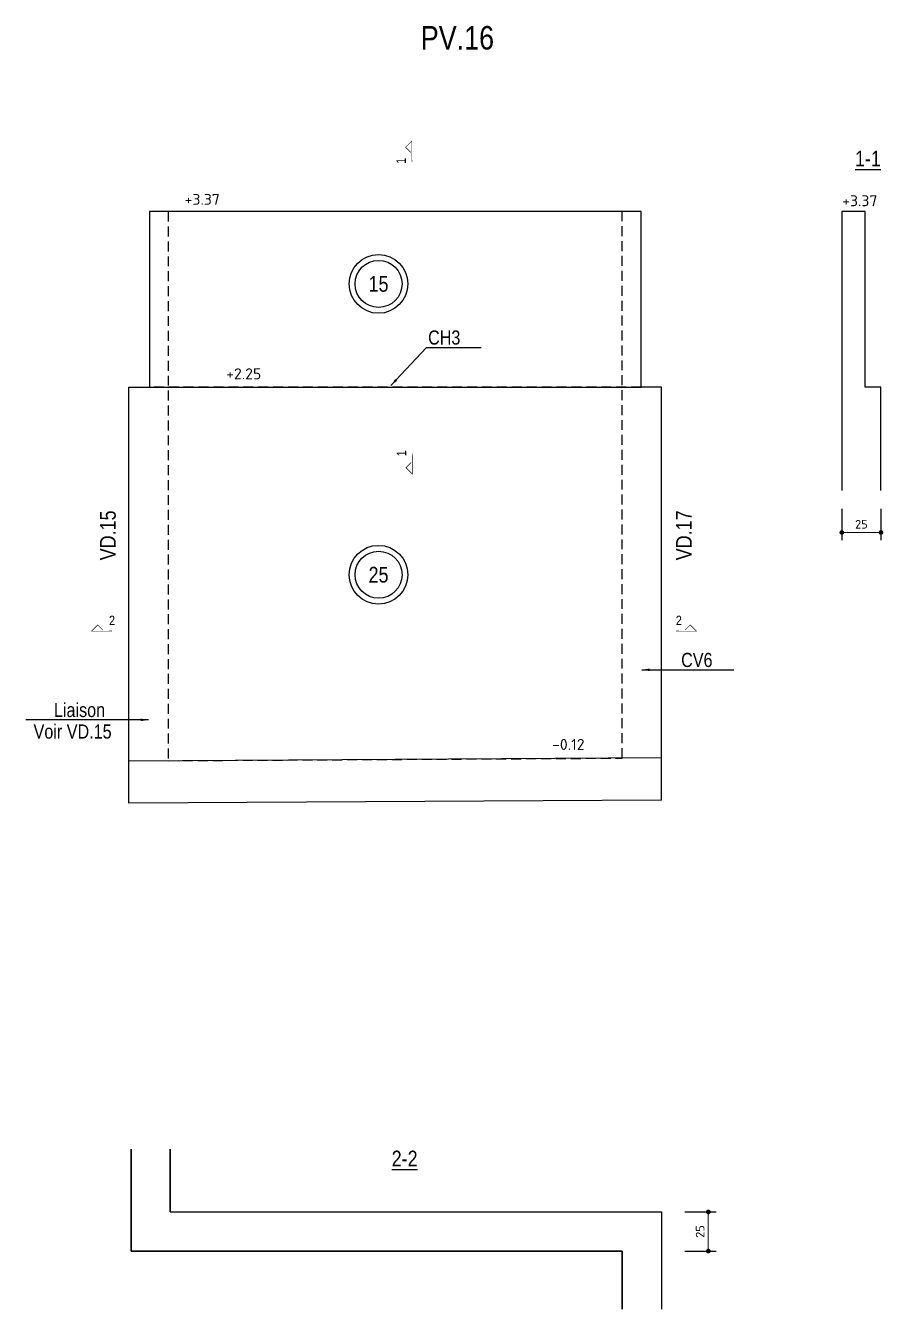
# Model space of a CAD drawing. Extents: x -10329 to 23244, y -15032 to -6928.
# Drawn here: x 18941 to 19489, y -9251 to -8431 of the extents above; entities that cross this region are included whole.
import ezdxf
from ezdxf.enums import TextEntityAlignment as Align

# ---------------------------------------------------------------- set-up
doc = ezdxf.new("R2010")
doc.units = 0
doc.linetypes.add('CACHEX2', pattern=[19.05, 12.7, -6.35])
doc.layers.get('Defpoints').update_dxf_attribs({"color": 53})
for name, color, linetype in [('ARMATURES_REPERAGE_ACIERS', 7, 'Continuous'), ('PYC_Cotation', 11, 'Continuous'), ('PYC_HOZ_BET_VU', 252, 'Continuous'), ('PYC_Niveau - Texte', 20, 'Continuous'), ('PYC_Texte général', 102, 'Continuous')]:
    doc.layers.add(name, color=color, linetype=linetype)
doc.styles.add('Cotations', font='simplex.shx')
doc.styles.add('PYC_Texte_cotations', font='romans.shx')
doc.styles.add('PYC_Texte_Normal', font='ARIALN.TTF')
doc.styles.add('PYC_Texte_Reperage', font='ARIALN.TTF')
doc.styles.add('PYC_Texte_Titre1', font='ARIALN.TTF', dxfattribs={"height": 30})
doc.styles.add('SGI_Tex_Cotes', font='ARIALN.TTF')
doc.styles.get("Standard").update_dxf_attribs({"font": 'ARIAL.TTF'})
doc.linetypes.add('RBx0.50', pattern='A,0.25,-0.025,["V",Standard,S=0.05,R=0,X=-0.025,Y=-0.05],-0.05,["V",Standard,S=0.05,R=180,X=0.025,Y=0.05],-0.025', length=0.35)
doc.dimstyles.new('PYC-COUPES-25', dxfattribs={"dimscale": 50, "dimtxt": 0.11, "dimasz": 0.06, "dimexe": 0.1, "dimexo": 0.1, "dimgap": 0.05, "dimtad": 3, "dimdec": 1, "dimrnd": 0.5, "dimzin": 9, "dimdsep": 46, "dimtxsty": 'PYC_Texte_cotations', "dimblk1": 'DOT', "dimblk2": 'DOT', "dimsah": 1, "dimcen": 0.09, "dimclrd": 256, "dimclrt": 7, "dimaunit": 2, "dimadec": 1, "dimazin": 0, "dimtfac": 1, "dimtdec": 1, "dimtix": 1, "dimtmove": 2, "dimatfit": 3, "dimldrblk": 'DOT', "dimfxl": 0.3, "dimfxlon": 1, "dimtolj": 1, "dimtzin": 0, "dimlwd": 20, "dimarcsym": 0})
doc.dimstyles.new('SGI_Cot_Secondaire_25', dxfattribs={"dimscale": 0.5, "dimtxt": 15, "dimasz": 10, "dimexe": 5, "dimexo": 0, "dimgap": 3, "dimtad": 1, "dimdsep": 46, "dimtxsty": 'SGI_Tex_Cotes', "dimcen": 0, "dimclrd": 7, "dimclre": 7, "dimclrt": 7, "dimaunit": 2, "dimazin": 0, "dimtfac": 1, "dimtmove": 0, "dimatfit": 3, "dimfxl": 18, "dimfxlon": 1, "dimtolj": 1, "dimtzin": 0, "dimlwd": 25, "dimlwe": 25, "dimarcsym": 0})

# ---------------------------------------------------------------- blocks, each defined once
blk = doc.blocks.new('*U3')
at = {"linetype": 'Continuous', "lineweight": 25}
for radius in [25, 20]:
    blk.add_circle((0, 0), radius, dxfattribs=at)
at = {"linetype": 'Continuous', "lineweight": 25, "style": 'PYC_Texte_Normal'}
blk.add_attdef('EP2', text='', height=15, dxfattribs=at).set_placement((0, 0), align=Align.MIDDLE_CENTER)
blk = doc.blocks.new('_Dot')
at = {"color": 0, "lineweight": -2}
blk.add_line((-0.5, 0), (-1, 0), dxfattribs=at)
at = {"color": 0, "const_width": 0.5}
blk.add_lwpolyline([(-0.25, 0, 1), (0.25, 0, 1)], format="xyb", close=True, dxfattribs=at)
blk = doc.blocks.new('*D79')
at = {"layer": 'Defpoints', "color": 0, "transparency": 16777216}
for p in [(19462.55, -8728.4), (19487.55, -8728.4), (19462.55, -8755.13)]:
    blk.add_point(p, dxfattribs=at)
at = {"layer": 'PYC_Cotation', "color": 0, "lineweight": -2, "transparency": 16777216}
for p, q in [((19462.55, -8740.13), (19462.55, -8760.13)), ((19487.55, -8740.13), (19487.55, -8760.13))]:
    blk.add_line(p, q, dxfattribs=at)
at = {"layer": 'PYC_Cotation', "linetype": 'Continuous', "lineweight": 20, "transparency": 16777216}
blk.add_line((19484.55, -8755.13), (19465.55, -8755.13), dxfattribs=at)
at = {"layer": 'PYC_Cotation', "lineweight": 20, "transparency": 16777216, "xscale": 3, "yscale": 3, "zscale": 3, "rotation": 180}
blk.add_blockref('_Dot', (19462.55, -8755.13), dxfattribs=at)
at = {"layer": 'PYC_Cotation', "lineweight": 20, "transparency": 16777216, "xscale": 3, "yscale": 3, "zscale": 3}
blk.add_blockref('_Dot', (19487.55, -8755.13), dxfattribs=at)
at = {"layer": 'PYC_Cotation', "color": 7, "transparency": 16777216, "insert": (19475.05, -8749.88), "char_height": 5.5, "attachment_point": 5, "style": 'PYC_Texte_cotations'}
blk.add_mtext('\\A1;25', dxfattribs=at)
blk = doc.blocks.new('*D82')
at = {"layer": 'Defpoints', "color": 0, "transparency": 16777216}
for p in [(19347.41, -9189.07), (19377.32, -9189.07), (19322.41, -9214.07)]:
    blk.add_point(p, dxfattribs=at)
at = {"layer": 'PYC_Cotation', "color": 0, "lineweight": -2, "transparency": 16777216}
for p, q in [((19362.32, -9189.07), (19382.32, -9189.07)), ((19362.32, -9214.07), (19382.32, -9214.07))]:
    blk.add_line(p, q, dxfattribs=at)
at = {"layer": 'PYC_Cotation', "linetype": 'Continuous', "lineweight": 20, "transparency": 16777216}
blk.add_line((19377.32, -9211.07), (19377.32, -9192.07), dxfattribs=at)
at = {"layer": 'PYC_Cotation', "lineweight": 20, "transparency": 16777216, "xscale": 3, "yscale": 3, "zscale": 3}
for p, rotation in [((19377.32, -9189.07), 90), ((19377.32, -9214.07), 270)]:
    blk.add_blockref('_Dot', p, dxfattribs=dict(at, rotation=rotation))
at = {"layer": 'PYC_Cotation', "color": 7, "transparency": 16777216, "insert": (19372.07, -9201.57), "char_height": 5.5, "attachment_point": 5, "rotation": 90, "style": 'PYC_Texte_cotations'}
blk.add_mtext('\\A1;25', dxfattribs=at)

msp = doc.modelspace()

# ---------------------------------------------------------------- linework, layer by layer
at = {"layer": 'PYC_Cotation', "const_width": 0.375}
for points in [[(19188.038, -8518.247), (19188.001, -8505.123), (19184.035, -8509.111), (19187.359, -8512.416)], [(19188.245, -8704.563), (19188.281, -8717.688), (19184.293, -8713.722), (19187.598, -8710.398)], [(18996.59, -8818.125), (18983.466, -8818.162), (18987.432, -8814.173), (18990.756, -8817.479)], [(19356.622, -8818.125), (19369.747, -8818.162), (19365.78, -8814.173), (19362.457, -8817.479)]]:
    msp.add_lwpolyline(points, dxfattribs=at)
at = {"layer": 'PYC_HOZ_BET_VU'}
for p, q in [((19007.411, -8928.099), (19007.411, -8662.221)), ((19347.411, -8925.993), (19347.411, -8662.221)), ((19347.411, -8925.993), (19007.411, -8928.099))]:
    msp.add_line(p, q, dxfattribs=at)
at = {"layer": 'PYC_HOZ_BET_VU', "linetype": 'CACHEX2', "ltscale": 0.5}
msp.add_line((19334.411, -8662.221), (19020.411, -8662.221), dxfattribs=at)
at = {"layer": 'PYC_HOZ_BET_VU', "linetype": 'RBx0.50', "ltscale": 50}
msp.add_line((19347.411, -8898.993), (19007.411, -8901.099), dxfattribs=at)
at = {"layer": 'PYC_HOZ_BET_VU'}
for points in [[(19334.411, -8662.221), (19334.411, -8550.221), (19020.411, -8550.221), (19020.411, -8662.221)], [(19487.553, -8728.396), (19487.553, -8728.396), (19487.553, -8662.221), (19477.553, -8662.221), (19477.553, -8550.221), (19462.553, -8550.221), (19462.553, -8728.396)], [(19007.411, -8662.221), (19020.411, -8662.221)], [(19347.411, -8662.221), (19334.411, -8662.221)], [(19033.779, -9189.073), (19033.779, -9148.879), (19033.779, -9189.073), (19347.411, -9189.073), (19347.411, -9251.261)]]:
    msp.add_lwpolyline(points, dxfattribs=at)
at = {"layer": 'PYC_HOZ_BET_VU', "linetype": 'CACHEX2', "ltscale": 0.5}
msp.add_lwpolyline([(19032.411, -8550.221), (19032.411, -8900.87), (19322.411, -8899.221), (19322.411, -8550.221)], dxfattribs=at)
at = {"layer": 'PYC_HOZ_BET_VU', "linetype": 'RBx0.50', "ltscale": 50}
msp.add_lwpolyline([(19020.411, -8662.221), (19334.411, -8662.221)], dxfattribs=at)
at = {"layer": 'PYC_HOZ_BET_VU'}
msp.add_lwpolyline([(19322.411, -9214.073), (19008.779, -9214.073), (19008.779, -9148.879), (19008.779, -9214.073), (19322.411, -9214.073), (19322.411, -9251.261)], close=True, dxfattribs=at)

# ---------------------------------------------------------------- block references
at = {"layer": 'PYC_Niveau - Texte'}
ref = msp.add_blockref('*U3', (19166.762, -8596.379), dxfattribs=dict(at, xscale=0.75, yscale=0.75, zscale=0.75))
ref.add_attrib('EP2', '15', dxfattribs={"layer": '0', "linetype": 'Continuous', "lineweight": 25, "height": 10, "style": 'PYC_Texte_Normal'}).set_placement((19166.762, -8596.379), align=Align.MIDDLE_CENTER)
ref = msp.add_blockref('*U3', (19166.762, -8782.102), dxfattribs=dict(at, xscale=0.75, yscale=0.75, zscale=0.75))
ref.add_attrib('EP2', '25', dxfattribs={"layer": '0', "linetype": 'Continuous', "lineweight": 25, "height": 10, "style": 'PYC_Texte_Normal'}).set_placement((19166.762, -8782.102), align=Align.MIDDLE_CENTER)

# ---------------------------------------------------------------- texts
at = {"layer": 'ARMATURES_REPERAGE_ACIERS', "style": 'PYC_Texte_Normal'}
for s, p in [('CH3', (19208.704, -8630.603)), ('CV6', (19369.979, -8836.543)), ('Liaison', (18975.818, -8868.493)), ('Voir VD.15', (18971.408, -8882.243))]:
    msp.add_text(s, height=9, dxfattribs=at).set_placement(p, align=Align.MIDDLE_CENTER)
at = {"layer": 'PYC_Cotation', "style": 'SGI_Tex_Cotes'}
for s, rotation, p in [('1', 90.160124, (19185.993, -8519.692)), ('1', 90.160124, (19186.201, -8706.461)), ('2', 0.160124, (18994.693, -8816.082)), ('2', 0.160124, (19356.588, -8816.082))]:
    msp.add_text(s, height=6, rotation=rotation, dxfattribs=at).set_placement(p, align=Align.BOTTOM_LEFT)
at = {"layer": 'PYC_Texte général', "linetype": 'Continuous', "style": 'PYC_Texte_Titre1'}
msp.add_text('PV.16', height=15, rotation=360, dxfattribs=at).set_placement((19217.129, -8439.182), align=Align.MIDDLE_CENTER)
for s, p in [('%%U1-1', (19479.25, -8516.35)), ('%%U2-2', (19183.418, -9154.934))]:
    msp.add_text(s, height=10, dxfattribs=at).set_placement(p, align=Align.MIDDLE_CENTER)
at = {"layer": 'PYC_Texte général', "style": 'Cotations'}
for s, rotation, p in [('+3.37', 359.99968, (19042.932, -8545.886)), ('+3.37', 0.00032, (19462.787, -8546.768)), ('+2.25', 359.99968, (19069.49, -8657.295)), ('-0.12', 359.99968, (19277.567, -8894.004))]:
    msp.add_text(s, height=7, rotation=rotation, dxfattribs=at).set_placement(p)
at = {"layer": 'PYC_Texte général', "style": 'PYC_Texte_Reperage'}
for s, p in [('VD.15', (18993.933, -8756.971)), ('VD.17', (19361.734, -8756.971))]:
    msp.add_text(s, height=10, rotation=90.000436, dxfattribs=at).set_placement(p, align=Align.MIDDLE_CENTER)

# ---------------------------------------------------------------- dimensions: what is measured, and where the dimension line sits
at = {"layer": 'PYC_Cotation'}
for base, p1, p2, angle, picture, middle in [((19462.553, -8755.125), (19487.553, -8728.396), (19462.553, -8728.396), 180, '*D79', (19475.053, -8749.875)), ((19377.323, -9189.073), (19322.411, -9214.073), (19347.411, -9189.073), 90, '*D82', (19372.073, -9201.573))]:
    dim = msp.add_linear_dim(base=base, p1=p1, p2=p2, angle=angle, dimstyle='PYC-COUPES-25', dxfattribs=at)
    dim.commit()
    dim.dimension.update_dxf_attribs({"geometry": picture, "text_midpoint": middle})

# ---------------------------------------------------------------- leaders
for points in [[(19174.625, -8661.331), (19197.405, -8636.899), (19232.229, -8636.899)], [(19334.836, -8842.839), (19358.68, -8842.839), (19393.503, -8842.839)], [(19019.904, -8874.789), (18996.06, -8874.789), (18941.453, -8874.789)]]:
    msp.add_leader(points, dimstyle='SGI_Cot_Secondaire_25', override={"dimtmove": 1}, dxfattribs=at)

doc.saveas('drawing.dxf')
